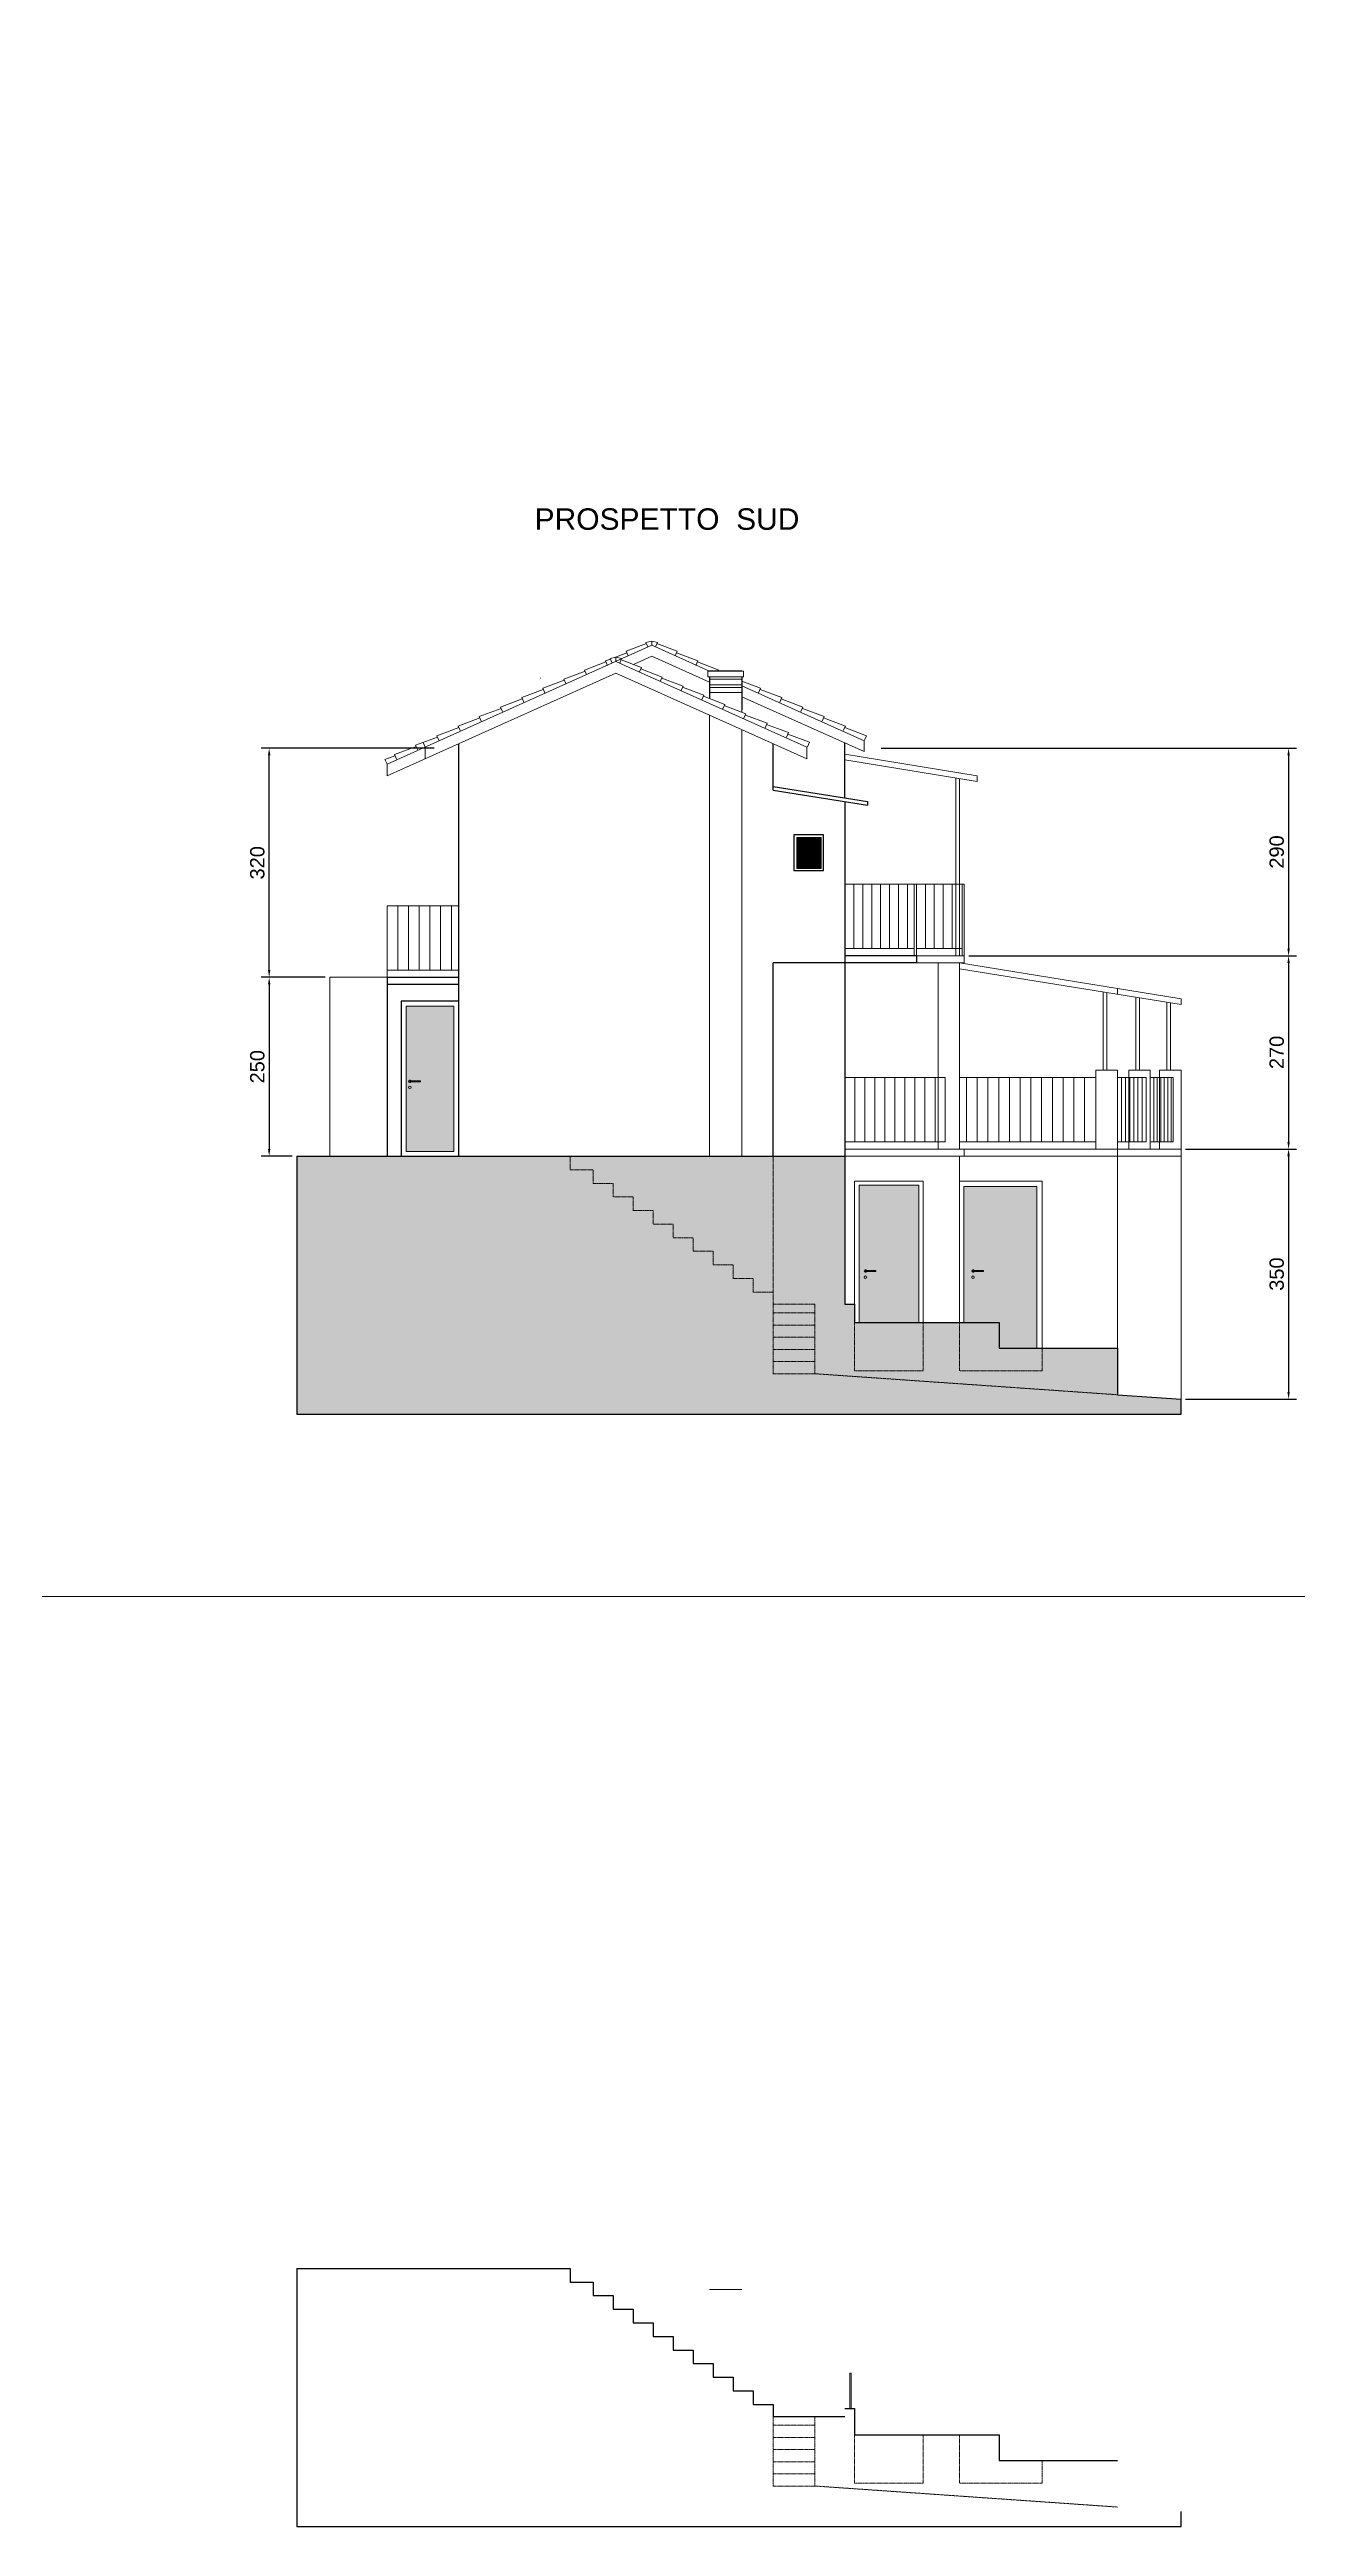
# Model space of a CAD drawing. Header units: millimetres. Extents: x -2768 to 386734, y -140 to 258833.
# Drawn here: x 197021 to 214464, y 101720 to 136334 of the extents above; entities that cross this region are included whole.
import ezdxf

# ---------------------------------------------------------------- set-up
doc = ezdxf.new("R2010")
doc.units = ezdxf.units.MM
doc.header["$PDMODE"] = 32
doc.linetypes.add('HIDDEN', pattern=[9.525, 6.35, -3.175])
for name, color, linetype, lineweight in [('parapetto', 251, 'Continuous', 9), ('PROIEZIONI', 145, 'Continuous', 5), ('rilievo', 7, 'Continuous', 25), ('TETTO', 6, 'Continuous', 20), ('TRATTEGGIO_tetto', 1, 'Continuous', 0), ('VARIE', 4, 'Continuous', 13)]:
    doc.layers.add(name, color=color, linetype=linetype, lineweight=lineweight)
doc.styles.add('Annotativa', font='arial.ttf')
doc.styles.get("Standard").update_dxf_attribs({"font": 'arial.ttf'})
doc.dimstyles.new('Annotativa', dxfattribs={"dimscale": 0, "dimtxt": 2.5, "dimasz": 2.5, "dimexe": 1.25, "dimexo": 0.625, "dimtad": 1, "dimtxsty": 'Standard', "dimcen": 2.5, "dimadec": 0, "dimazin": 0, "dimtfac": 1, "dimtmove": 0, "dimatfit": 3, "dimfxl": 1, "dimarcsym": 0})

# ---------------------------------------------------------------- blocks, each defined once
blk = doc.blocks.new('*D620')
at = {"layer": 'Defpoints', "color": 0}
for p in [(200875, 123369), (200091, 120869), (200477, 120869)]:
    blk.add_point(p, dxfattribs=at)
at = {"layer": 'VARIE', "color": 0, "lineweight": -2, "ltscale": 0.13}
for p, q in [((200813, 123369), (199981, 123369)), ((200091, 123269), (200091, 120969)), ((200414, 120869), (199981, 120869))]:
    blk.add_line(p, q, dxfattribs=at)
at = {"layer": 'VARIE', "color": 0}
for points in [[(200108, 123269), (200074, 123269), (200091, 123369)], [(200074, 120969), (200108, 120969), (200091, 120869)]]:
    blk.add_solid(points, dxfattribs=at)
at = {"layer": 'VARIE', "color": 0, "linetype": 'ByBlock', "lineweight": 9, "ltscale": 0.13, "insert": (199926, 122119), "char_height": 200, "attachment_point": 5, "rotation": 90}
blk.add_mtext('250', dxfattribs=at)
blk = doc.blocks.new('*D618')
at = {"layer": 'Defpoints', "color": 0}
for p in [(200091, 126569), (202460, 126569), (200938, 123369)]:
    blk.add_point(p, dxfattribs=at)
at = {"layer": 'VARIE', "color": 0, "lineweight": -2, "ltscale": 0.13}
for p, q in [((202397, 126569), (199981, 126569)), ((200091, 123469), (200091, 126469)), ((200875, 123369), (199981, 123369))]:
    blk.add_line(p, q, dxfattribs=at)
at = {"layer": 'VARIE', "color": 0}
for points in [[(200108, 126469), (200074, 126469), (200091, 126569)], [(200074, 123469), (200108, 123469), (200091, 123369)]]:
    blk.add_solid(points, dxfattribs=at)
at = {"layer": 'VARIE', "color": 0, "linetype": 'ByBlock', "lineweight": 9, "ltscale": 0.13, "insert": (199926, 124969), "char_height": 200, "attachment_point": 5, "rotation": 90}
blk.add_mtext('320', dxfattribs=at)
blk = doc.blocks.new('*D624')
at = {"layer": 'Defpoints', "color": 0}
for p in [(208582, 126570), (209806, 123669), (214340, 123669)]:
    blk.add_point(p, dxfattribs=at)
at = {"layer": 'VARIE', "color": 0, "lineweight": -2, "ltscale": 0.13}
for p, q in [((208644, 126570), (214450, 126570)), ((214340, 126470), (214340, 123769)), ((209869, 123669), (214450, 123669))]:
    blk.add_line(p, q, dxfattribs=at)
at = {"layer": 'VARIE', "color": 0}
for points in [[(214357, 126470), (214323, 126470), (214340, 126570)], [(214323, 123769), (214357, 123769), (214340, 123669)]]:
    blk.add_solid(points, dxfattribs=at)
at = {"layer": 'VARIE', "color": 0, "linetype": 'ByBlock', "lineweight": 9, "ltscale": 0.13, "insert": (214175, 125120), "char_height": 200, "attachment_point": 5, "rotation": 90}
blk.add_mtext('290', dxfattribs=at)
blk = doc.blocks.new('*D626')
at = {"layer": 'Defpoints', "color": 0}
for p in [(209984, 123669), (212838, 120969), (214340, 120969)]:
    blk.add_point(p, dxfattribs=at)
at = {"layer": 'VARIE', "color": 0, "lineweight": -2, "ltscale": 0.13}
for p, q in [((210047, 123669), (214450, 123669)), ((214340, 123569), (214340, 121069)), ((212900, 120969), (214450, 120969))]:
    blk.add_line(p, q, dxfattribs=at)
at = {"layer": 'VARIE', "color": 0}
for points in [[(214357, 123569), (214323, 123569), (214340, 123669)], [(214323, 121069), (214357, 121069), (214340, 120969)]]:
    blk.add_solid(points, dxfattribs=at)
at = {"layer": 'VARIE', "color": 0, "linetype": 'ByBlock', "lineweight": 9, "ltscale": 0.13, "insert": (214175, 122319), "char_height": 200, "attachment_point": 5, "rotation": 90}
blk.add_mtext('270', dxfattribs=at)
blk = doc.blocks.new('*D629')
at = {"layer": 'Defpoints', "color": 0}
for p in [(212900, 120969), (212838, 117473), (214340, 117473)]:
    blk.add_point(p, dxfattribs=at)
at = {"layer": 'VARIE', "color": 0, "lineweight": -2, "ltscale": 0.13}
for p, q in [((212963, 120969), (214450, 120969)), ((214340, 120869), (214340, 117573)), ((212900, 117473), (214450, 117473))]:
    blk.add_line(p, q, dxfattribs=at)
at = {"layer": 'VARIE', "color": 0}
for points in [[(214357, 120869), (214323, 120869), (214340, 120969)], [(214323, 117573), (214357, 117573), (214340, 117473)]]:
    blk.add_solid(points, dxfattribs=at)
at = {"layer": 'VARIE', "color": 0, "linetype": 'ByBlock', "lineweight": 9, "ltscale": 0.13, "insert": (214175, 119221), "char_height": 200, "attachment_point": 5, "rotation": 90}
blk.add_mtext('350', dxfattribs=at)

msp = doc.modelspace()

# ---------------------------------------------------------------- hatches: boundary and pattern name
at = {"layer": 'parapetto', "ltscale": 0.13}
h = msp.add_hatch(color=254, dxfattribs=at)
h.set_gradient(color1=(212, 206, 210), color2=(220, 215, 219), one_color=1)
h.paths.add_polyline_path([(205457.9, 119919.3), (205457.9, 120109.3), (205177.9, 120109.3), (205177.9, 120299.3), (204897.9, 120299.3), (204897.9, 120489.3), (204617.9, 120489.3), (204617.9, 120679.3), (204297.9, 120679.3), (204297.9, 120869.3), (200476.8, 120869.3), (200476.8, 117263.5), (212837.9, 117263.5), (212837.9, 117472.9), (211947.9, 117534.8), (207717.9, 117828.9), (207137.9, 117828.9), (207137.9, 118799.3), (207137.9, 118969.3), (206857.9, 118969.3), (206857.9, 119159.3), (206577.9, 119159.3), (206577.9, 119349.3), (206297.9, 119349.3), (206297.9, 119539.3), (206017.9, 119539.3), (206017.9, 119729.3), (205737.9, 119729.3), (205737.9, 119919.3)])
h = msp.add_hatch(color=254, dxfattribs=at)
h.set_gradient(color1=(212, 206, 210), color2=(220, 215, 219), one_color=1)
h.paths.add_polyline_path([(207137.9, 118969.3), (207137.9, 120869.3), (204297.9, 120869.3), (204297.9, 120679.3), (204617.9, 120679.3), (204617.9, 120489.3), (204897.9, 120489.3), (204897.9, 120299.3), (205177.9, 120299.3), (205177.9, 120109.3), (205457.9, 120109.3), (205457.9, 119919.3), (205737.9, 119919.3), (205737.9, 119729.3), (206017.9, 119729.3), (206017.9, 119539.3), (206297.9, 119539.3), (206297.9, 119349.3), (206577.9, 119349.3), (206577.9, 119159.3), (206857.9, 119159.3), (206857.9, 118969.3)])
h = msp.add_hatch(color=254, dxfattribs=at)
h.set_gradient(color1=(212, 206, 210), color2=(220, 215, 219), one_color=1)
h.paths.add_polyline_path([(208137.9, 118799.3), (208137.9, 120869.3), (207137.9, 120869.3), (207137.9, 118969.3), (207137.9, 118799.3), (207717.9, 118799.3), (207717.9, 117828.9), (211947.9, 117534.8), (211947.9, 118184.4), (210895, 118184.4), (210895, 117869.3), (209737.9, 117869.3), (209737.9, 118545), (209230.8, 118545), (209230.8, 117869.3), (208273.6, 117869.3), (208273.6, 118545), (208273.6, 118799.3)])
h = msp.add_hatch(color=254, dxfattribs=at)
h.set_gradient(color1=(212, 206, 210), color2=(220, 215, 219), one_color=1)
h.paths.add_polyline_path([(207717.9, 118678.9), (207717.9, 118799.3), (207137.9, 118799.3), (207137.9, 118678.9)])
h = msp.add_hatch(color=254, dxfattribs=at)
h.set_gradient(color1=(212, 206, 210), color2=(220, 215, 219), one_color=1)
h.paths.add_polyline_path([(207717.9, 118508.9), (207717.9, 118678.9), (207137.9, 118678.9), (207137.9, 118508.9)])
h = msp.add_hatch(color=254, dxfattribs=at)
h.set_gradient(color1=(212, 206, 210), color2=(220, 215, 219), one_color=1)
h.paths.add_polyline_path([(207717.9, 118338.9), (207717.9, 118508.9), (207137.9, 118508.9), (207137.9, 118338.9)])
h = msp.add_hatch(color=254, dxfattribs=at)
h.set_gradient(color1=(212, 206, 210), color2=(220, 215, 219), one_color=1)
h.paths.add_polyline_path([(209230.8, 117869.3), (209230.8, 118545), (208273.6, 118545), (208273.6, 117869.3)])
h = msp.add_hatch(color=254, dxfattribs=at)
h.set_gradient(color1=(212, 206, 210), color2=(220, 215, 219), one_color=1)
h.paths.add_polyline_path([(210296.6, 118184.4), (210296.6, 118545), (209737.9, 118545), (209737.9, 117869.3), (210895, 117869.3), (210895, 118184.4)])
h = msp.add_hatch(color=254, dxfattribs=at)
h.set_gradient(color1=(212, 206, 210), color2=(220, 215, 219), one_color=1)
h.paths.add_polyline_path([(207717.9, 118168.9), (207717.9, 118338.9), (207137.9, 118338.9), (207137.9, 118168.9)])
h = msp.add_hatch(color=254, dxfattribs=at)
h.set_gradient(color1=(212, 206, 210), color2=(220, 215, 219), one_color=1)
h.paths.add_polyline_path([(207717.9, 117998.9), (207717.9, 118168.9), (207137.9, 118168.9), (207137.9, 117998.9)])
h = msp.add_hatch(color=254, dxfattribs=at)
h.set_gradient(color1=(212, 206, 210), color2=(220, 215, 219), one_color=1)
h.paths.add_polyline_path([(207717.9, 117828.9), (207717.9, 117998.9), (207137.9, 117998.9), (207137.9, 117828.9)])
at = {"layer": 'rilievo', "linetype": 'ByBlock', "ltscale": 0.13}
h = msp.add_hatch(color=254, dxfattribs=at)
h.set_gradient(color1=(196, 192, 195), one_color=1)
h.paths.add_polyline_path([(207468.1, 125322.4), (207468.1, 124890.6), (207805.6, 124890.6), (207805.6, 125322.4)])
h = msp.add_hatch(color=254, dxfattribs=at)
h.set_gradient(color1=(196, 192, 195), one_color=1)
h.paths.add_polyline_path([(202005.8, 122963.3), (202005.8, 120936.4), (202672, 120936.4), (202672, 122963.3)])
h = msp.add_hatch(color=254, dxfattribs=at)
h.set_gradient(color1=(196, 192, 195), one_color=1)
h.paths.add_polyline_path([(209171.8, 118545), (209171.8, 120464.6), (208335.5, 120464.6), (208335.5, 118545)])
h = msp.add_hatch(color=254, dxfattribs=at)
h.set_gradient(color1=(196, 192, 195), one_color=1)
h.paths.add_polyline_path([(210823.1, 118184.4), (210823.1, 120443.3), (209802.5, 120443.3), (209802.5, 118545), (210296.6, 118545), (210296.6, 118184.4)])

# ---------------------------------------------------------------- linework, layer by layer
at = {"layer": 'parapetto', "ltscale": 0.13}
for p, q in [((209137.9, 124669.3), (208137.9, 124669.3)), ((208137.9, 124669.3), (209806.1, 124669.3)), ((208262.9, 124669.3), (208262.9, 123769.3)), ((208387.9, 124669.3), (208387.9, 123769.3)), ((208512.9, 124669.3), (208512.9, 123769.3)), ((208637.9, 124669.3), (208637.9, 123769.3)), ((208762.9, 124669.3), (208762.9, 123769.3)), ((208887.9, 124669.3), (208887.9, 123769.3)), ((209012.9, 124669.3), (209012.9, 123769.3)), ((209107.9, 123669.3), (209107.9, 124669.3)), ((209107.9, 123669.3), (209107.9, 124669.3)), ((209137.9, 123669.3), (209137.9, 124669.3)), ((209262.9, 124669.3), (209262.9, 123769.3)), ((209387.9, 124669.3), (209387.9, 123769.3)), ((209512.9, 124669.3), (209512.9, 123769.3)), ((209637.9, 124669.3), (209637.9, 123769.3)), ((209776.1, 123669.3), (209776.1, 124669.3)), ((209806.1, 123669.3), (209806.1, 124669.3)), ((201737.9, 123369.3), (201737.9, 124369.3)), ((201737.9, 124369.3), (202737.9, 124369.3)), ((201887.9, 124369.3), (201887.9, 123469.3)), ((202037.9, 124369.3), (202037.9, 123469.3)), ((202187.9, 124369.3), (202187.9, 123469.3)), ((202337.9, 124369.3), (202337.9, 123469.3)), ((202487.9, 124369.3), (202487.9, 123469.3)), ((202637.9, 124369.3), (202637.9, 123469.3)), ((208137.9, 123769.3), (209107.9, 123769.3)), ((209137.9, 123769.3), (209776.1, 123769.3)), ((201737.9, 123469.3), (202737.9, 123469.3)), ((209537.9, 121969.3), (208137.9, 121969.3)), ((208277.9, 121969.3), (208277.9, 121069.3)), ((208417.9, 121969.3), (208417.9, 121069.3)), ((208557.9, 121969.3), (208557.9, 121069.3)), ((208697.9, 121969.3), (208697.9, 121069.3)), ((208837.9, 121969.3), (208837.9, 121069.3)), ((208977.9, 121969.3), (208977.9, 121069.3)), ((209117.9, 121969.3), (209117.9, 121069.3)), ((209257.9, 121969.3), (209257.9, 121069.3)), ((209397.9, 121969.3), (209397.9, 121069.3)), ((209537.9, 121969.3), (209537.9, 121069.3)), ((209737.9, 121969.3), (211647.9, 121969.3)), ((209837.9, 121969.3), (209837.9, 121069.3)), ((209987.9, 121969.3), (209987.9, 121069.3)), ((210137.9, 121969.3), (210137.9, 121069.3)), ((210287.9, 121969.3), (210287.9, 121069.3)), ((210437.9, 121969.3), (210437.9, 121069.3)), ((210587.9, 121969.3), (210587.9, 121069.3)), ((210737.9, 121969.3), (210737.9, 121069.3)), ((210887.9, 121969.3), (210887.9, 121069.3)), ((211037.9, 121969.3), (211037.9, 121069.3)), ((211187.9, 121969.3), (211187.9, 121069.3)), ((211337.9, 121969.3), (211337.9, 121069.3)), ((211487.9, 121969.3), (211487.9, 121069.3)), ((211947.9, 121969.3), (212350.1, 121969.3)), ((212005.3, 121969.3), (212005.3, 121069.3)), ((212062.8, 121969.3), (212062.8, 121069.3)), ((212120.2, 121969.3), (212120.2, 121069.3)), ((212177.7, 121969.3), (212177.7, 121069.3)), ((212235.2, 121969.3), (212235.2, 121069.3)), ((212292.6, 121969.3), (212292.6, 121069.3)), ((212350.1, 121969.3), (212350.1, 121069.3)), ((212406.5, 121969.3), (212727.4, 121969.3)), ((212455.3, 121969.3), (212455.3, 121069.3)), ((212504.1, 121969.3), (212504.1, 121069.3)), ((212552.9, 121969.3), (212552.9, 121069.3)), ((212601.7, 121969.3), (212601.7, 121069.3)), ((212650.5, 121969.3), (212650.5, 121069.3)), ((212699.4, 121969.3), (212699.4, 121069.3)), ((212727.4, 121969.3), (212727.4, 121069.3)), ((209537.9, 121069.3), (208137.9, 121069.3)), ((209737.9, 121069.3), (211647.9, 121069.3)), ((211947.9, 121069.3), (212350.1, 121069.3)), ((212406.5, 121069.3), (212727.4, 121069.3)), ((208335.5, 120464.6), (208335.5, 118545)), ((209171.8, 120464.6), (208335.5, 120464.6)), ((209171.8, 118545), (209171.8, 120464.6)), ((209802.5, 120443.3), (209802.5, 118545)), ((210823.1, 120443.3), (209802.5, 120443.3)), ((210823.1, 118184.4), (210823.1, 120443.3))]:
    msp.add_line(p, q, dxfattribs=at)
at = {"layer": 'parapetto', "linetype": 'HIDDEN', "ltscale": 0.13}
for p, q in [((204297.9, 120869.3), (204297.9, 120679.3)), ((207137.9, 120869.3), (207137.9, 119819.3)), ((207137.9, 120869.3), (207137.9, 119819.3)), ((207137.9, 120869.3), (207137.9, 118969.3)), ((204297.9, 120679.3), (204617.9, 120679.3)), ((204617.9, 120679.3), (204617.9, 120489.3)), ((204617.9, 120489.3), (204897.9, 120489.3)), ((204897.9, 120489.3), (204897.9, 120299.3)), ((204897.9, 120299.3), (205177.9, 120299.3)), ((205177.9, 120299.3), (205177.9, 120109.3)), ((205177.9, 120109.3), (205457.9, 120109.3)), ((205457.9, 120109.3), (205457.9, 119919.3)), ((205457.9, 119919.3), (205737.9, 119919.3)), ((205737.9, 119919.3), (205737.9, 119729.3)), ((205737.9, 119729.3), (206017.9, 119729.3)), ((206017.9, 119729.3), (206017.9, 119539.3)), ((206017.9, 119539.3), (206297.9, 119539.3)), ((206297.9, 119539.3), (206297.9, 119349.3)), ((206297.9, 119349.3), (206577.9, 119349.3)), ((206577.9, 119349.3), (206577.9, 119159.3)), ((206577.9, 119159.3), (206857.9, 119159.3)), ((206857.9, 119159.3), (206857.9, 118969.3)), ((206857.9, 118969.3), (207137.9, 118969.3)), ((207137.9, 118969.3), (207137.9, 118799.3)), ((207137.9, 118799.3), (207137.9, 117828.9)), ((207137.9, 118799.3), (207717.9, 118799.3)), ((207717.9, 118799.3), (207717.9, 117828.9)), ((207137.9, 118678.9), (207717.9, 118678.9)), ((207137.9, 118508.9), (207717.9, 118508.9)), ((208273.6, 118545), (208273.6, 117869.3)), ((209230.8, 118545), (209230.8, 117869.3)), ((209737.9, 118545), (209737.9, 117869.3)), ((207137.9, 118338.9), (207717.9, 118338.9)), ((207137.9, 118168.9), (207717.9, 118168.9)), ((210895, 118184.4), (210895, 117869.3)), ((207137.9, 117998.9), (207717.9, 117998.9)), ((207137.9, 117828.9), (207717.9, 117828.9)), ((207717.9, 117828.9), (211947.9, 117534.8)), ((209230.8, 117869.3), (208273.6, 117869.3)), ((210895, 117869.3), (209737.9, 117869.3)), ((207137.9, 103255.3), (207137.9, 102285)), ((207717.9, 103255.3), (207717.9, 102285)), ((207137.9, 103134.9), (207717.9, 103134.9)), ((207137.9, 102964.9), (207717.9, 102964.9)), ((208273.6, 103001), (208273.6, 102325.3)), ((209230.8, 103001), (209230.8, 102325.3)), ((209737.9, 103001), (209737.9, 102325.3)), ((207137.9, 102795), (207717.9, 102795)), ((207137.9, 102625), (207717.9, 102625)), ((210895, 102640.4), (210895, 102325.3)), ((207137.9, 102455), (207717.9, 102455)), ((207137.9, 102285), (207717.9, 102285)), ((207717.9, 102285), (211947.9, 101990.9)), ((209230.8, 102325.3), (208273.6, 102325.3)), ((210895, 102325.3), (209737.9, 102325.3))]:
    msp.add_line(p, q, dxfattribs=at)
at = {"layer": 'parapetto', "ltscale": 0.13}
for points in [[(207468.1, 125322.4), (207468.1, 124890.6), (207805.6, 124890.6), (207805.6, 125322.4)], [(202005.8, 122963.3), (202005.8, 120936.4), (202672, 120936.4), (202672, 122963.3)]]:
    msp.add_lwpolyline(points, close=True, dxfattribs=at)
at = {"layer": 'parapetto', "linetype": 'ByBlock', "ltscale": 0.13}
for points in [[(202057.2, 121923.9), (202057.2, 121908.2), (202203.8, 121908.2), (202203.8, 121923.9)], [(208424.3, 119272.6), (208424.3, 119256.9), (208570.9, 119256.9), (208570.9, 119272.6)], [(209928.6, 119272.6), (209928.6, 119256.9), (210075.3, 119256.9), (210075.3, 119272.6)], [(208224.2, 103369.9), (208224.2, 103859.8), (208205.8, 103859.8), (208205.8, 103369.9)]]:
    msp.add_lwpolyline(points, close=True, dxfattribs=at)
for centre in [(202057.2, 121829.5), (208424.3, 119178.2), (209928.6, 119178.2)]:
    msp.add_circle(centre, 16.8, dxfattribs=at)
for centre in [(202057.2, 121916), (208424.3, 119264.8), (209928.6, 119264.8)]:
    msp.add_arc(centre, 16.8, 27.75996, 332.24004, dxfattribs=at)
at = {"layer": 'PROIEZIONI'}
for p, q in [((201737.9, 126346.5), (205437.9, 128008.9)), ((206245.6, 127196.7), (204937.9, 127784.2)), ((206245.6, 127646), (205437.9, 128008.9)), ((208405.4, 126675.6), (206695.6, 127443.8)), ((207604.4, 126586.1), (206245.6, 127196.7))]:
    msp.add_line(p, q, dxfattribs=at)
at = {"layer": 'rilievo', "ltscale": 0.13}
for p, q in [((206695.6, 127646), (206245.6, 127646)), ((206695.6, 127646), (206245.6, 127646)), ((206695.6, 127646), (206245.6, 127646)), ((206245.6, 127567.4), (206245.6, 127263.7)), ((206695.6, 127567.4), (206695.6, 127105.2)), ((202737.9, 126631.3), (202737.9, 120869.3)), ((207137.9, 125985.3), (207137.9, 126631.3)), ((208137.9, 125874.4), (208137.9, 126642.3)), ((207137.9, 126035.9), (208452.1, 125823.7)), ((207137.9, 125985.3), (208452.1, 125773.1)), ((208137.9, 125823.8), (208137.9, 118799.3)), ((208452.1, 125823.7), (208452.1, 125773.1)), ((209137.9, 123669.3), (209137.9, 123569.3)), ((201737.9, 123369.3), (201737.9, 120869.3)), ((202737.9, 123269.3), (201737.9, 123269.3)), ((207137.9, 120869.3), (207137.9, 123569.3)), ((202737.9, 123036.5), (201937.9, 123036.5)), ((201937.9, 123036.5), (201937.9, 120869.3)), ((200476.8, 120869.3), (208137.9, 120869.3)), ((208137.9, 118799.3), (208273.6, 118799.3)), ((200476.8, 105325.3), (204297.9, 105325.3)), ((204297.9, 105325.3), (204297.9, 105135.3)), ((204297.9, 105135.3), (204617.9, 105135.3)), ((204617.9, 105135.3), (204617.9, 104945.3)), ((204617.9, 104945.3), (204897.9, 104945.3)), ((204897.9, 104945.3), (204897.9, 104755.3)), ((204897.9, 104755.3), (205177.9, 104755.3)), ((205177.9, 104755.3), (205177.9, 104565.3)), ((205177.9, 104565.3), (205457.9, 104565.3)), ((205457.9, 104565.3), (205457.9, 104375.3)), ((205457.9, 104375.3), (205737.9, 104375.3)), ((205737.9, 104375.3), (205737.9, 104185.3)), ((205737.9, 104185.3), (206017.9, 104185.3)), ((206017.9, 104185.3), (206017.9, 103995.3)), ((206017.9, 103995.3), (206297.9, 103995.3)), ((206297.9, 103995.3), (206297.9, 103805.3)), ((206297.9, 103805.3), (206577.9, 103805.3)), ((206577.9, 103805.3), (206577.9, 103615.3)), ((206577.9, 103615.3), (206857.9, 103615.3)), ((206857.9, 103615.3), (206857.9, 103425.3)), ((206857.9, 103425.3), (207137.9, 103425.3)), ((207137.9, 103255.3), (208137.9, 103255.3))]:
    msp.add_line(p, q, dxfattribs=at)
at = {"layer": 'rilievo', "linetype": 'ByBlock', "ltscale": 0.13}
for p, q in [((209137.9, 123669.3), (208137.9, 123669.3)), ((201737.9, 123369.3), (202737.9, 123369.3)), ((209137.9, 123569.3), (207137.9, 123569.3)), ((208273.6, 118799.3), (208273.6, 118545)), ((208273.6, 118545), (210296.6, 118545)), ((210296.6, 118545), (210296.6, 118184.4)), ((210296.6, 118184.4), (211947.9, 118184.4)), ((211947.9, 118184.4), (211947.9, 118184.4)), ((211947.9, 118184.4), (211947.9, 117534.8)), ((211947.9, 117534.8), (212837.9, 117472.9)), ((207137.9, 103425.3), (207137.9, 103255.3)), ((208137.9, 103369.9), (208273.6, 103369.9)), ((208273.6, 103369.9), (208273.6, 103001)), ((208273.6, 103001), (210296.6, 103001)), ((210296.6, 103001), (210296.6, 102640.4)), ((210296.6, 102640.4), (211947.9, 102640.4))]:
    msp.add_line(p, q, dxfattribs=at)
at = {"layer": 'rilievo', "ltscale": 0.13}
msp.add_lwpolyline([(207425, 125359.3), (207425, 124860.3), (207838.9, 124860.3), (207838.9, 125359.3)], close=True, dxfattribs=at)
at = {"layer": 'rilievo', "linetype": 'ByBlock', "ltscale": 0.13}
for points in [[(200476.8, 120869.3), (200476.8, 120869.3), (200476.8, 117263.5), (212837.9, 117263.5), (212837.9, 117472.9)], [(200476.8, 105325.3), (200476.8, 105325.3), (200476.8, 101719.6), (212837.9, 101719.6), (212837.9, 101929)]]:
    msp.add_lwpolyline(points, dxfattribs=at)
at = {"layer": 'TETTO'}
for p, q in [((205184.3, 127741.5), (205437.9, 127855.4)), ((206245.6, 127492.5), (205437.9, 127855.4)), ((201737.9, 126182), (204937.9, 127619.8)), ((206245.6, 127032.2), (204937.9, 127619.8)), ((206720.6, 127646), (206220.6, 127646)), ((206220.6, 127567.4), (206220.6, 127646)), ((206720.6, 127567.4), (206220.6, 127567.4)), ((206695.6, 127567.4), (206245.6, 127567.4)), ((206245.6, 127263.7), (206245.6, 127567.4)), ((206695.6, 127567.4), (206245.6, 127567.4)), ((206695.6, 127533.9), (206245.6, 127533.9)), ((206695.6, 127533.9), (206245.6, 127533.9)), ((206695.6, 127457.7), (206245.6, 127457.7)), ((206695.6, 127457.7), (206245.6, 127457.7)), ((206695.6, 127416.9), (206245.6, 127416.9)), ((206695.6, 127416.9), (206245.6, 127416.9)), ((206695.6, 127567.4), (206695.6, 127075.2)), ((206720.6, 127646), (206720.6, 127567.4)), ((206695.6, 127350), (206245.6, 127350)), ((206695.6, 127350), (206245.6, 127350)), ((208405.4, 126522.1), (206695.6, 127290.3)), ((207604.4, 126421.7), (206245.6, 127032.2)), ((206245.6, 127032.2), (206245.6, 120869.3)), ((206695.6, 126830), (206695.6, 120869.3)), ((201737.9, 126346.5), (201737.9, 126182)), ((202271.3, 126586.1), (202271.3, 126421.7)), ((207604.4, 126586.1), (207604.4, 126421.7)), ((208405.4, 126675.6), (208405.4, 126522.1)), ((206245.6, 105029.9), (206695.6, 105029.9))]:
    msp.add_line(p, q, dxfattribs=at)
at = {"layer": 'TRATTEGGIO_tetto'}
for p, q in [((204797.7, 127775.2), (204499.8, 127661.9)), ((204860.7, 127815.7), (204791.3, 127789.3)), ((204791.3, 127789.3), (204818.8, 127727.8)), ((204857.8, 127822.1), (204937.9, 127841.1)), ((204857.8, 127822.1), (204885.3, 127760.6)), ((205089.2, 127902.5), (204910.3, 127834.5)), ((205017.9, 127822.1), (204937.8, 127841.1)), ((204937.8, 127841.1), (204937.9, 127784.2)), ((204937.9, 127841.1), (204937.9, 127784.2)), ((205017.9, 127822.1), (204990.5, 127760.6)), ((205011.3, 127807.2), (205294.3, 127699.7)), ((205364.4, 128031.9), (205081.4, 127924.3)), ((205081.4, 127924.3), (205108.9, 127862.8)), ((205357.8, 128046.7), (205437.9, 128065.7)), ((205357.8, 128046.7), (205385.3, 127985.2)), ((205517.9, 128046.7), (205437.8, 128065.7)), ((205437.8, 128065.7), (205437.9, 128008.9)), ((205437.9, 128065.7), (205437.9, 128008.9)), ((205517.9, 128046.7), (205490.5, 127985.2)), ((205511.3, 128031.9), (205794.3, 127924.3)), ((205794.3, 127924.3), (205766.9, 127862.8)), ((205786.5, 127902.5), (206084.4, 127789.3)), ((206084.4, 127789.3), (206057, 127727.8)), ((206078.1, 127775.2), (206376, 127661.9)), ((203923, 127393.1), (203620.3, 127276.9)), ((204214.6, 127520.4), (203916.7, 127407.2)), ((203916.7, 127407.2), (203944.2, 127345.7)), ((204506.1, 127647.8), (204208.2, 127534.6)), ((204208.2, 127534.6), (204235.7, 127473.1)), ((204499.8, 127661.9), (204527.2, 127600.4)), ((205294.3, 127699.7), (205266.9, 127638.2)), ((205286.5, 127677.9), (205584.4, 127564.7)), ((205584.4, 127564.7), (205557, 127503.2)), ((205578.1, 127550.5), (205876, 127437.3)), ((205876, 127437.3), (205848.5, 127375.8)), ((205869.6, 127423.1), (206167.5, 127309.9)), ((206376, 127661.9), (206368.8, 127646)), ((206695.6, 127507.3), (206959.1, 127407.2)), ((206959.1, 127407.2), (206931.6, 127345.7)), ((206952.7, 127393.1), (207255.5, 127276.9)), ((203331.9, 127127), (203026.4, 127013.5)), ((203628.6, 127258.4), (203324, 127144.7)), ((203324, 127144.7), (203352.3, 127081.4)), ((203620.3, 127276.9), (203648.5, 127213.7)), ((206167.5, 127309.9), (206140.1, 127248.4)), ((206161.2, 127295.8), (206459.1, 127182.6)), ((206459.1, 127182.6), (206431.6, 127121.1)), ((206452.7, 127168.4), (206755.5, 127052.2)), ((206755.5, 127052.2), (206727.3, 126989.1)), ((207255.5, 127276.9), (207227.3, 127213.7)), ((207247.2, 127258.4), (207551.7, 127144.7)), ((207551.7, 127144.7), (207523.5, 127081.4)), ((207543.9, 127127), (207849.3, 127013.5)), ((202443.9, 126726.8), (202138.4, 126613.3)), ((202740.5, 126858.1), (202436, 126744.4)), ((202436, 126744.4), (202464.2, 126681.2)), ((203035.7, 126992.7), (202731.2, 126879)), ((202731.2, 126879), (202759.4, 126815.7)), ((203026.4, 127013.5), (203055.3, 126948.9)), ((206747.2, 127033.7), (207051.7, 126920)), ((207051.7, 126920), (207023.5, 126856.8)), ((207043.9, 126902.4), (207349.3, 126788.9)), ((207349.3, 126788.9), (207320.4, 126724.2)), ((207340, 126768), (207644.5, 126654.3)), ((207849.3, 127013.5), (207820.4, 126948.9)), ((207840, 126992.7), (208144.5, 126879)), ((208144.5, 126879), (208116.3, 126815.7)), ((208135.2, 126858.1), (208439.8, 126744.4)), ((208439.8, 126744.4), (208411.5, 126681.2)), ((201848.7, 126464.5), (201708.4, 126412.4)), ((201708.4, 126412.4), (201737.9, 126346.5)), ((202146.3, 126595.7), (201840.8, 126482.1)), ((201840.8, 126482.1), (201869.7, 126417.5)), ((202138.4, 126613.3), (202167.3, 126548.6)), ((202242.5, 126650.8), (202271.3, 126586.1)), ((207644.5, 126654.3), (207616.3, 126591.1))]:
    msp.add_line(p, q, dxfattribs=at)
for centre, start, end in [((204868, 127673.5), 130.27462, 131.67274), ((206007.7, 127673.5), 48.32726, 49.72538), ((203929.9, 127491.6), 130.27462, 131.67274), ((205507.7, 127448.8), 48.32726, 49.72538)]:
    msp.add_arc(centre, 75.3, start, end, dxfattribs=at)
at = {"layer": 'VARIE', "ltscale": 0.13}
for p, q in [((208137.9, 126488.5), (209984.8, 126186.2)), ((208137.9, 126407.4), (209984.8, 126105.2)), ((209687.9, 123669.3), (209687.9, 126153.8)), ((209737.9, 123669.3), (209737.9, 126145.6)), ((209984.8, 126105.2), (209984.8, 126186.2)), ((209806.1, 123669.3), (209137.9, 123669.3)), ((209806.1, 123669.3), (209806.1, 123569.3)), ((200937.9, 123369.3), (200937.9, 120869.3)), ((201737.9, 123369.3), (200937.9, 123369.3)), ((209806.1, 123569.3), (209137.9, 123569.3)), ((209440.4, 123569.3), (209440.4, 120969.3)), ((209737.9, 123569.3), (209737.9, 120969.3)), ((209737.9, 123569.3), (212837.9, 123067.3)), ((209737.9, 123569.3), (212837.9, 123067.3)), ((209737.9, 123489.3), (212837.9, 122987.3)), ((211747.9, 122069.3), (211747.9, 123163.8)), ((211797.9, 122069.3), (211797.9, 123155.7)), ((211947.9, 123131.4), (211947.9, 123211.4)), ((212206.5, 122069.3), (212206.5, 123089.6)), ((212256.5, 122069.3), (212256.5, 123081.5)), ((212637.9, 122069.3), (212637.9, 123019.7)), ((212687.9, 122069.3), (212687.9, 123011.6)), ((212837.9, 122987.3), (212837.9, 123067.3)), ((211647.9, 122069.3), (211647.9, 120969.3)), ((211647.9, 122069.3), (211947.9, 122069.3)), ((211947.9, 120869.3), (211947.9, 122069.3)), ((212106.5, 122069.3), (212106.5, 120969.3)), ((212106.5, 122069.3), (212406.5, 122069.3)), ((212106.5, 122069.3), (212406.5, 122069.3)), ((212406.5, 122069.3), (212406.5, 120969.3)), ((212537.9, 122069.3), (212537.9, 120969.3)), ((212537.9, 122069.3), (212837.9, 122069.3)), ((212837.9, 122069.3), (212837.9, 117472.9)), ((209806.1, 120969.3), (208137.9, 120969.3)), ((209806.1, 120869.3), (208137.9, 120869.3)), ((209737.9, 120869.3), (209737.9, 118545)), ((212837.9, 120969.3), (209806.1, 120969.3)), ((209806.1, 120969.3), (209806.1, 120869.3)), ((212837.9, 120869.3), (209806.1, 120869.3)), ((211947.9, 120869.3), (211947.9, 118184.4)), ((208273.6, 120518.3), (208273.6, 118799.3)), ((209230.8, 120518.3), (208273.6, 120518.3)), ((209230.8, 120518.3), (209230.8, 118545)), ((210895, 120518.3), (209737.9, 120518.3)), ((210266.4, 120518.3), (209737.9, 120518.3)), ((210895, 120518.3), (210895, 118184.4))]:
    msp.add_line(p, q, dxfattribs=at)
at = {"layer": 'VARIE', "linetype": 'Continuous', "lineweight": 13, "ltscale": 0.13}
msp.add_lwpolyline([(154416.5, 114715), (234767.1, 114715), (234767.1, 171528.5), (154416.5, 171528.5)], close=True, dxfattribs=at)

# ---------------------------------------------------------------- texts
at = {"layer": 'rilievo', "linetype": 'Continuous', "lineweight": 13, "ltscale": 0.13, "insert": (203800.8, 129922.4), "char_height": 300, "width": 9790.406, "attachment_point": 1, "style": 'Annotativa'}
msp.add_mtext('{PROSPETTO  SUD}', dxfattribs=at)

# ---------------------------------------------------------------- dimensions: what is measured, and where the dimension line sits
at = {"layer": 'VARIE', "lineweight": 9, "ltscale": 0.13}
for base, p1, p2, picture, middle in [((200090.9, 126569.3), (200937.9, 123369.3), (202459.9, 126569.3), '*D618', (199926.3, 124969.3)), ((214340.1, 123669.3), (208581.5, 126570.3), (209806.1, 123669.3), '*D624', (214175.5, 125119.8)), ((214340.1, 120969.3), (209984, 123669.3), (212837.9, 120969.3), '*D626', (214175.5, 122319.3)), ((200090.9, 120869.3), (200875.4, 123369.3), (200476.8, 120869.3), '*D620', (199926.3, 122119.3)), ((214340.1, 117472.9), (212900.4, 120969.3), (212837.9, 117472.9), '*D629', (214175.5, 119221.1))]:
    dim = msp.add_linear_dim(base=base, p1=p1, p2=p2, angle=90, dimstyle='Annotativa', override={"dimscale": 0, "dimtxt": 2, "dimasz": 1, "dimexe": 1.1, "dimdec": 0, "dimlfac": 0.1, "dimzin": 0, "dimdsep": 46}, dxfattribs=at)
    dim.commit()
    dim.dimension.update_dxf_attribs({"geometry": picture, "text_midpoint": middle})

doc.saveas('drawing.dxf')
